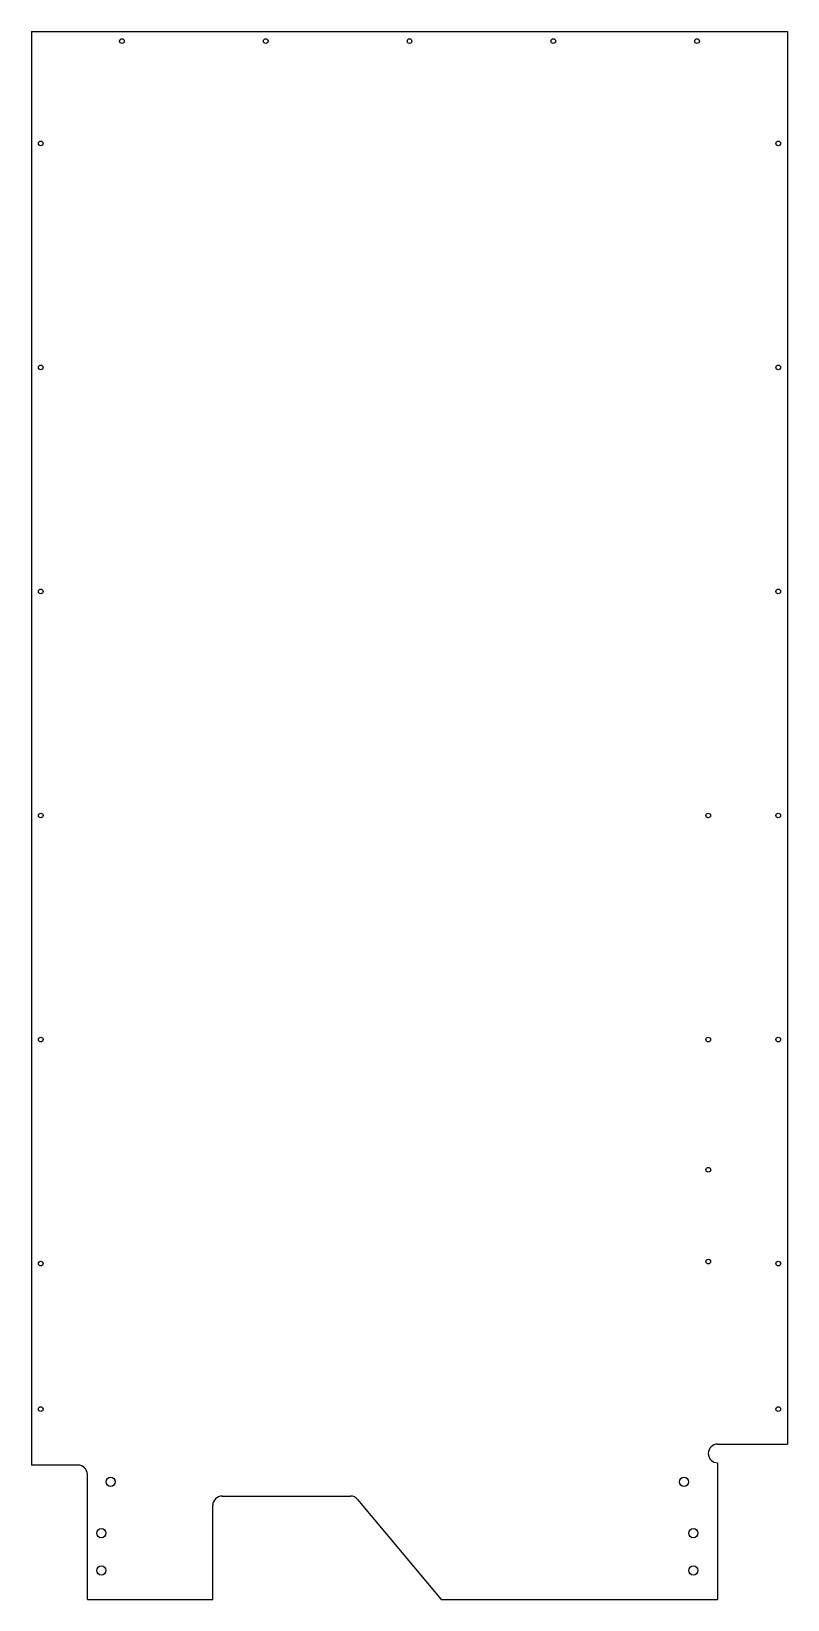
# Model space of a CAD drawing. Extents: x 0 to 20.2, y 0 to 42.
import ezdxf

# ---------------------------------------------------------------- set-up
doc = ezdxf.new("R2010")
doc.units = 0
doc.header["$LTSCALE"] = 5
doc.header["$MEASUREMENT"] = 0
doc.layers.add('Z0_LOWERTHIRD', color=4, linetype='Continuous')

msp = doc.modelspace()

# ---------------------------------------------------------------- linework, layer by layer
at = {"layer": 'Z0_LOWERTHIRD', "color": 5, "linetype": 'Continuous', "lineweight": 25}
for p, q in [((0, 42), (20.25, 42)), ((0, 42), (0, 3.602)), ((20.25, 42), (20.25, 4.165)), ((18.375, 4.165), (20.25, 4.165)), ((1.25, 3.602), (0, 3.602)), ((18.375, 3.665), (18.375, 0)), ((1.5, 0), (1.5, 3.352)), ((4.858, 0), (4.858, 2.523)), ((5.108, 2.773), (8.542, 2.773)), ((8.734, 2.684), (10.977, 0)), ((1.5, 0), (4.858, 0)), ((10.977, 0), (18.375, 0))]:
    msp.add_line(p, q, dxfattribs=at)
for centre, radius in [((2.425, 41.738), 0.0625), ((6.275, 41.738), 0.0625), ((10.125, 41.738), 0.0625), ((13.975, 41.738), 0.0625), ((17.825, 41.738), 0.0625), ((0.25, 39), 0.0625), ((20, 39), 0.0625), ((0.25, 33), 0.0625), ((20, 33), 0.0625), ((0.25, 27), 0.0625), ((20, 27), 0.0625), ((0.25, 21), 0.0625), ((18.125, 21), 0.0625), ((20, 21), 0.0625), ((0.25, 15), 0.0625), ((18.125, 15), 0.0625), ((20, 15), 0.0625), ((18.125, 11.513), 0.0625), ((0.25, 9), 0.0625), ((18.125, 9.052), 0.0625), ((20, 9), 0.0625), ((0.25, 5.102), 0.0625), ((20, 5.102), 0.0625), ((2.125, 3.155), 0.122), ((17.475, 3.155), 0.122), ((1.875, 1.78), 0.122), ((17.725, 1.78), 0.122), ((1.875, 0.78), 0.122), ((17.725, 0.78), 0.122)]:
    msp.add_circle(centre, radius, dxfattribs=at)
for centre, start, end in [((18.375, 3.915), 90, -90), ((1.25, 3.352), 0, 90), ((5.108, 2.523), 90, 180), ((8.542, 2.523), 39.8896, 90)]:
    msp.add_arc(centre, 0.25, start, end, dxfattribs=at)

doc.saveas('drawing.dxf')
